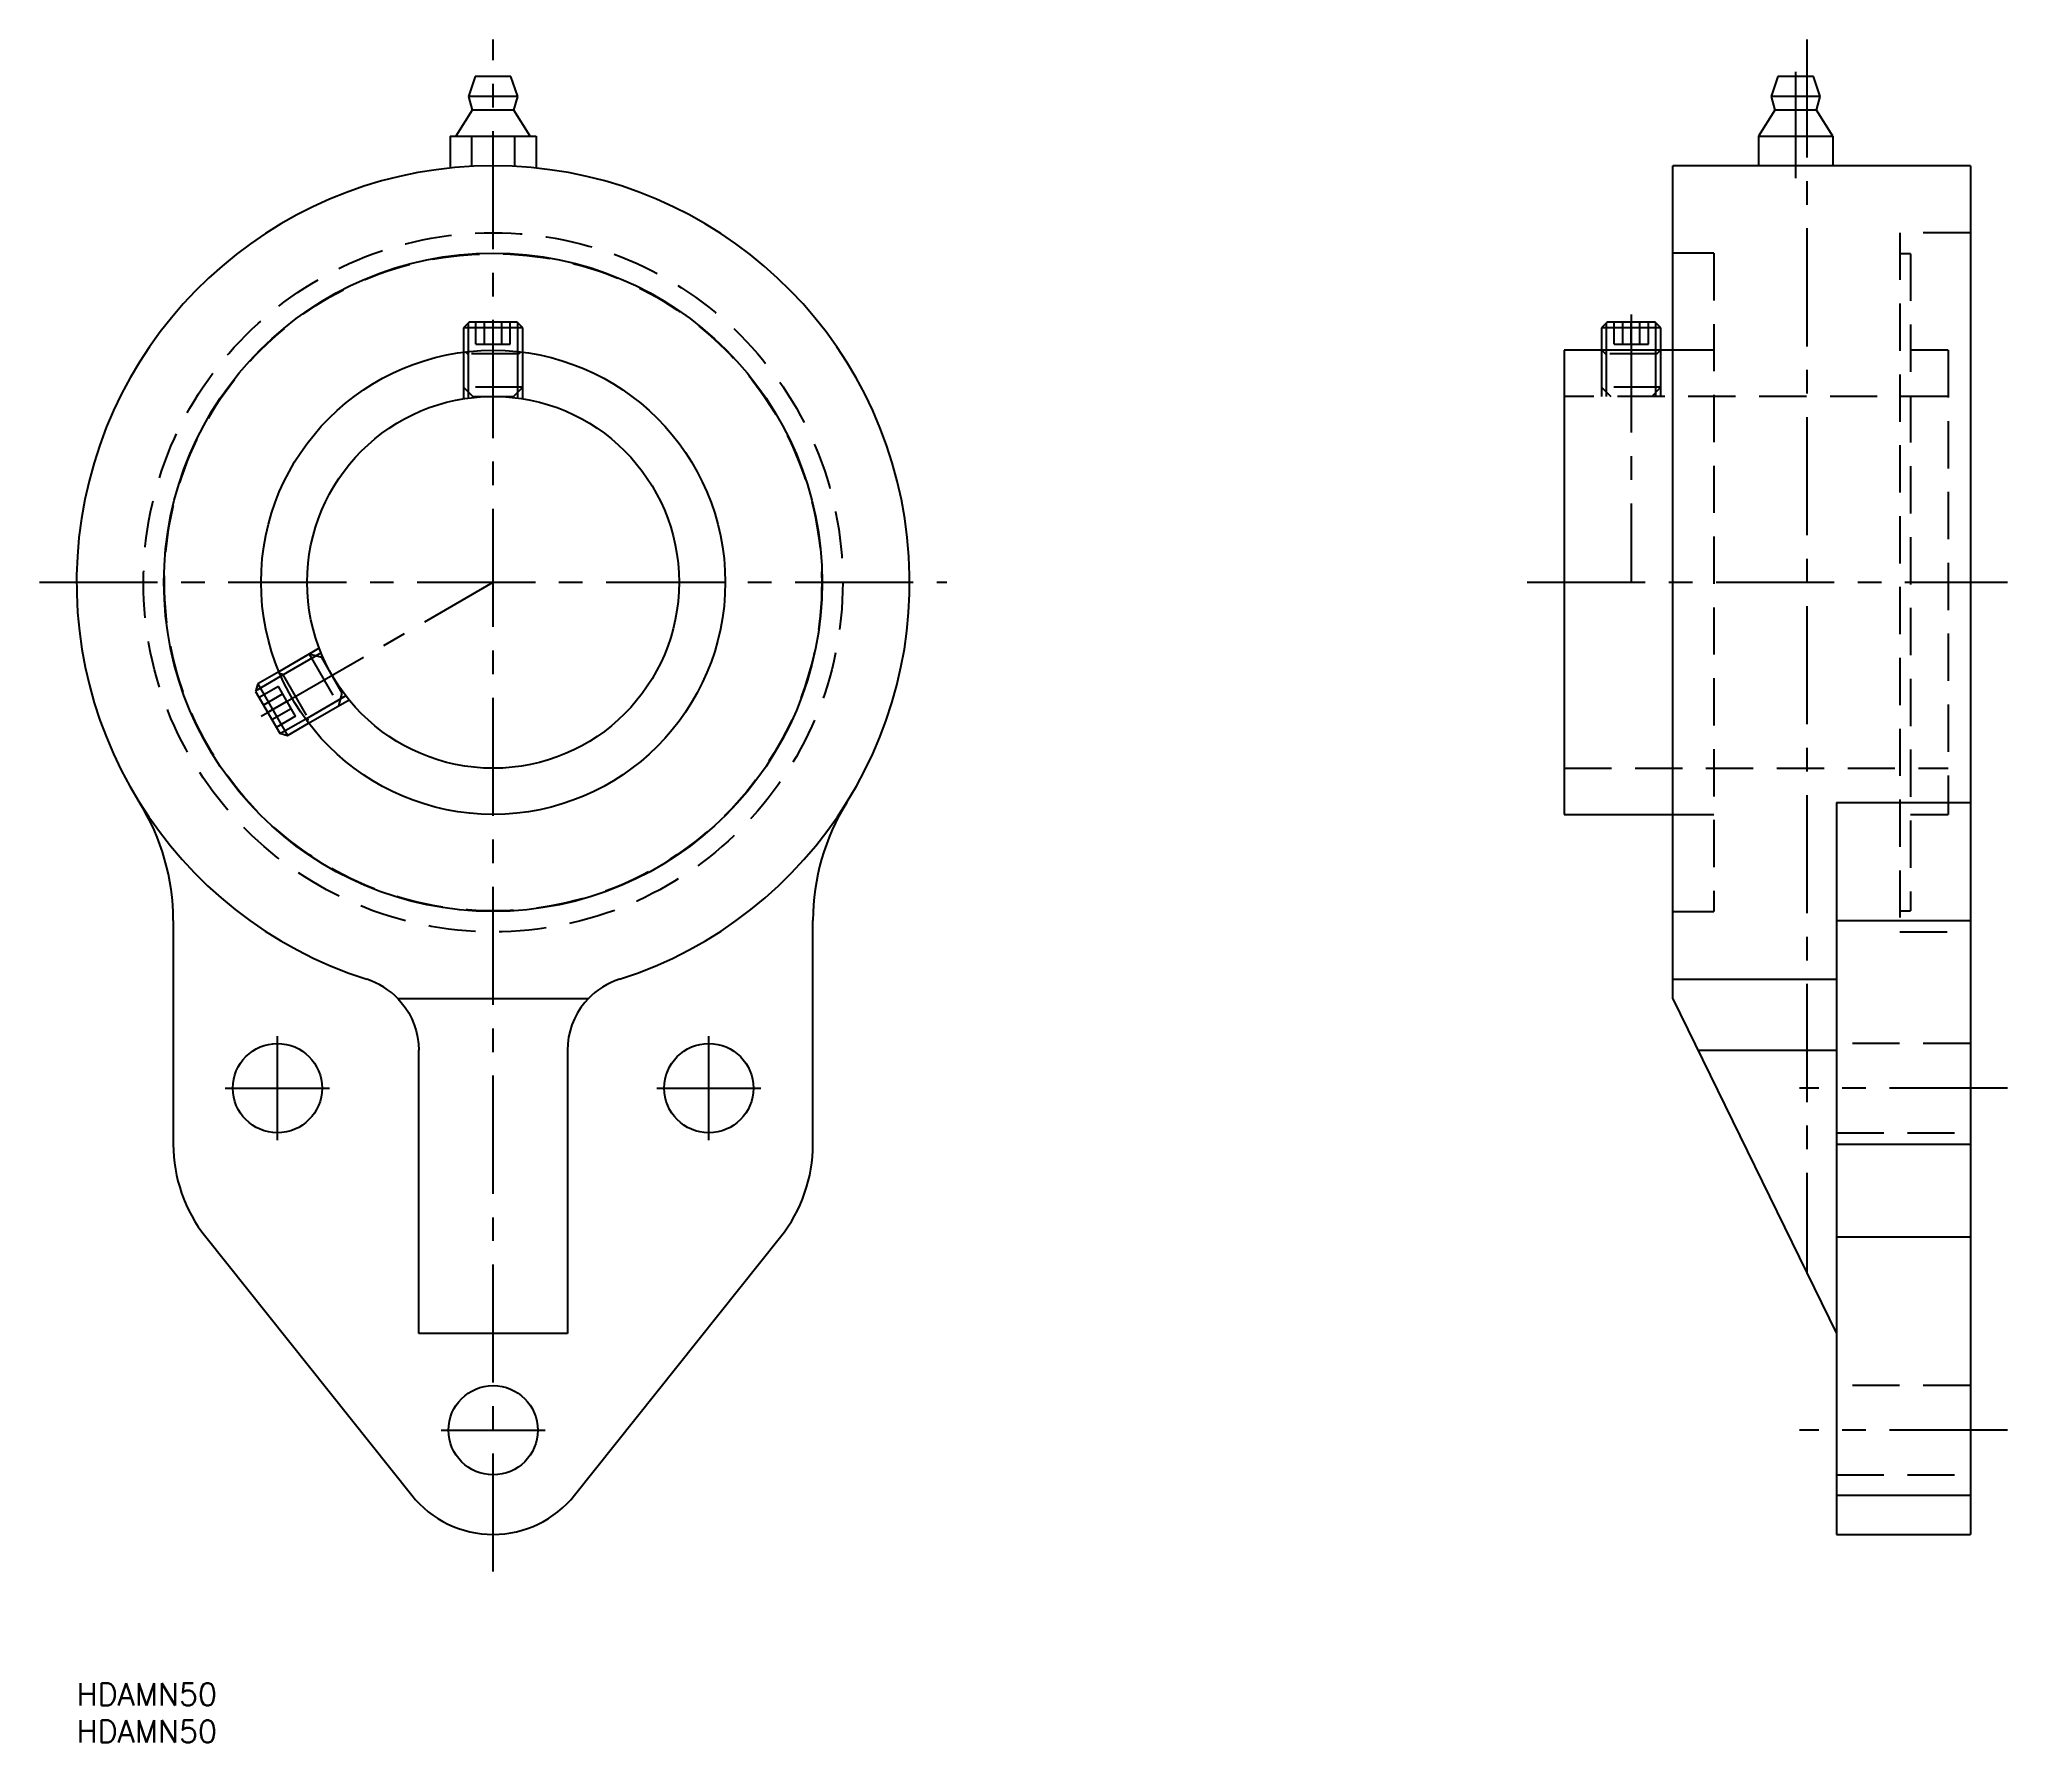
# Model space of a CAD drawing. Extents: x -5 to 260, y -8 to 221.
import ezdxf

# ---------------------------------------------------------------- set-up
doc = ezdxf.new("R2010")
doc.units = 0
doc.header["$LTSCALE"] = 0.5
doc.linetypes.add('CENTER', pattern=[50.8, 31.75, -6.35, 6.35, -6.35])
doc.linetypes.add('DASHED', pattern=[19.05, 12.7, -6.35])
for name, color, linetype in [('MSM_CENTER', 1, 'CENTER'), ('MSM_CONTINUOUS', 7, 'CONTINUOUS'), ('MSM_DASHED', 4, 'DASHED'), ('MSM_NARROW', 5, 'CONTINUOUS'), ('MSM_PART_NUMBER', 7, 'CONTINUOUS')]:
    doc.layers.add(name, color=color, linetype=linetype)
doc.styles.get("Standard").update_dxf_attribs({"font": 'txt.shx', "height": 3, "bigfont": 'bigfont.shx'})

msp = doc.modelspace()

# ---------------------------------------------------------------- linework, layer by layer
at = {"layer": 'MSM_CENTER'}
for p, q in [((56, 15), (56, 221)), ((232.6, 221), (232.6, 55.18)), ((231.1, 216.65), (231.1, 202.35)), ((209, 184), (209, 148)), ((-5, 148), (117, 148)), ((24.82, 130), (56, 148)), ((195, 148), (259.6, 148)), ((27, 73), (27, 87)), ((85, 73), (85, 87)), ((20, 80), (34, 80)), ((78, 80), (92, 80)), ((259.6, 80), (231.6, 80)), ((49, 34), (63, 34)), ((259.6, 34), (231.6, 34))]:
    msp.add_line(p, q, dxfattribs=at)
at = {"layer": 'MSM_CONTINUOUS'}
for p, q in [((53.6, 216), (52.7, 213.3)), ((58.4, 216), (53.6, 216)), ((59.3, 213.3), (58.4, 216)), ((228.7, 216), (227.8, 213.3)), ((233.5, 216), (228.7, 216)), ((234.4, 213.3), (233.5, 216)), ((52.7, 213.3), (53.2, 211.5)), ((59.3, 213.3), (52.7, 213.3)), ((58.8, 211.5), (59.3, 213.3)), ((227.8, 213.3), (228.3, 211.5)), ((234.4, 213.3), (227.8, 213.3)), ((233.9, 211.5), (234.4, 213.3)), ((53.2, 211.5), (51, 208)), ((58.8, 211.5), (53.2, 211.5)), ((61, 208), (58.8, 211.5)), ((228.3, 211.5), (226.1, 208)), ((233.9, 211.5), (228.3, 211.5)), ((236.1, 208), (233.9, 211.5)), ((50.23, 208), (61.77, 208)), ((50.23, 208), (50.23, 203.7)), ((53.11, 208), (53.11, 203.93)), ((58.89, 208), (58.89, 203.93)), ((61.77, 208), (61.77, 203.7)), ((226.1, 208), (236.1, 208)), ((226.1, 208), (226.1, 204)), ((231.1, 208), (231.1, 204)), ((236.1, 208), (236.1, 204)), ((214.6, 92), (214.6, 204)), ((254.6, 204), (214.6, 204)), ((254.6, 204), (254.6, 20)), ((52.77, 183), (52, 182.23)), ((59.23, 183), (52.77, 183)), ((60, 182.23), (59.23, 183)), ((205.77, 183), (205, 182.23)), ((212.23, 183), (205.77, 183)), ((213, 182.23), (212.23, 183)), ((52, 182.23), (52, 178.97)), ((60, 182.23), (52, 182.23)), ((60, 178.97), (60, 182.23)), ((205, 182.23), (205, 179.25)), ((213, 182.23), (205, 182.23)), ((213, 179.25), (213, 182.23)), ((214.6, 179.2), (200, 179.2)), ((200, 179.2), (200, 116.8)), ((27.18, 135.98), (24.35, 134.35)), ((24.35, 134.35), (24.07, 133.3)), ((24.07, 133.3), (27.31, 127.7)), ((24.35, 134.35), (28.35, 127.42)), ((27.31, 127.7), (28.35, 127.42)), ((28.35, 127.42), (31.18, 129.05)), ((200, 116.8), (214.6, 116.8)), ((236.6, 118.4), (236.6, 20)), ((13, 102.54), (13, 72.47)), ((99, 72.47), (99, 102.54)), ((68.76, 92), (43.24, 92)), ((43.24, 92), (43.66, 91.53)), ((43.66, 91.53), (44.19, 90.84)), ((44.19, 90.84), (44.66, 90.1)), ((44.66, 90.1), (45.06, 89.33)), ((67.34, 90.1), (66.94, 89.33)), ((67.81, 90.84), (67.34, 90.1)), ((68.34, 91.53), (67.81, 90.84)), ((68.76, 92), (68.34, 91.53)), ((214.6, 92), (236.6, 47)), ((45.06, 89.33), (45.4, 88.52)), ((45.4, 88.52), (45.66, 87.69)), ((45.66, 87.69), (45.85, 86.84)), ((66.34, 87.69), (66.15, 86.84)), ((66.6, 88.52), (66.34, 87.69)), ((66.94, 89.33), (66.6, 88.52)), ((45.85, 86.84), (45.96, 85.97)), ((45.96, 85.97), (46, 85.1)), ((46, 47), (46, 85.1)), ((66.04, 85.97), (66, 85.1)), ((66, 85.1), (66, 47)), ((66.15, 86.84), (66.04, 85.97)), ((17.36, 60.01), (45.05, 25.27)), ((66.95, 25.27), (94.64, 60.01)), ((66, 47), (46, 47)), ((236.6, 20), (254.6, 20))]:
    msp.add_line(p, q, dxfattribs=at)
for centre, radius in [((56, 148), 44.25), ((56, 148), 31.2), ((56, 148), 25), ((27, 80), 6), ((85, 80), 6), ((56, 34), 6)]:
    msp.add_circle(centre, radius, dxfattribs=at)
for centre, radius, start, end in [((56, 148), 56, 287.6397, 252.3603), ((-17, 102.54), 30, 360, 31.9146), ((129, 102.54), 30, 148.0854, 180), ((36, 85.1), 10, 43.6043, 72.3603), ((76, 85.1), 10, 107.6397, 136.3957), ((33, 72.47), 20, 180, 218.5636), ((79, 72.47), 20, 321.4364, 360), ((56, 34), 14, 218.5636, 321.4364)]:
    msp.add_arc(centre, radius, start, end, dxfattribs=at)
at = {"layer": 'MSM_DASHED'}
for p, q in [((254.6, 195), (245.1, 195)), ((245.1, 195), (245.1, 101)), ((220.1, 192.25), (214.6, 192.25)), ((220.1, 192.25), (220.1, 103.75)), ((246.53, 192.18), (245.1, 192.18)), ((246.53, 192.18), (246.53, 103.82)), ((53.69, 180), (53.69, 183)), ((54.85, 180), (54.85, 183)), ((56, 180), (56, 183)), ((57.15, 180), (57.15, 183)), ((58.31, 180), (58.31, 183)), ((206.69, 180), (206.69, 183)), ((207.85, 180), (207.85, 183)), ((209, 180), (209, 183)), ((210.15, 180), (210.15, 183)), ((211.31, 180), (211.31, 183)), ((53.69, 180), (58.31, 180)), ((206.69, 180), (211.31, 180)), ((52, 178.97), (52, 172.68)), ((52.25, 179), (52.54, 178.71)), ((59.46, 178.71), (52.54, 178.71)), ((52.68, 172.75), (52.68, 179.02)), ((59.32, 172.75), (59.32, 179.02)), ((59.46, 178.71), (59.75, 179)), ((60, 172.68), (60, 178.97)), ((205, 179.25), (205, 173)), ((205, 179.25), (205.54, 178.71)), ((212.46, 178.71), (205.54, 178.71)), ((205.68, 173), (205.68, 179.2)), ((212.32, 173), (212.32, 179.2)), ((212.46, 178.71), (213, 179.25)), ((213, 173), (213, 179.25)), ((220.1, 179.2), (214.6, 179.2)), ((251.6, 179.2), (246.53, 179.2)), ((251.6, 179.2), (251.6, 116.8)), ((60, 174.25), (52, 174.25)), ((52, 174.25), (53.25, 173)), ((53.25, 173), (58.75, 173)), ((58.75, 173), (60, 174.25)), ((251.6, 173), (200, 173)), ((213, 174.25), (205, 174.25)), ((205, 174.25), (206.25, 173)), ((211.75, 173), (213, 174.25)), ((32.63, 139.13), (27.18, 135.98)), ((32.9, 138.5), (27.47, 135.37)), ((31.27, 138.34), (35.27, 131.41)), ((32.97, 137.88), (31.27, 138.34)), ((35.72, 133.12), (32.97, 137.88)), ((27.68, 135.64), (27.27, 135.75)), ((27.68, 135.64), (31.13, 129.65)), ((27.13, 134), (24.53, 132.5)), ((27.71, 133), (25.11, 131.5)), ((29.44, 130), (27.13, 134)), ((36.22, 132.75), (30.8, 129.61)), ((35.27, 131.41), (35.72, 133.12)), ((28.29, 132), (25.69, 130.5)), ((28.86, 131), (26.27, 129.5)), ((29.44, 130), (26.84, 128.5)), ((31.18, 129.05), (36.63, 132.2)), ((31.03, 129.25), (31.13, 129.65)), ((200, 123), (251.6, 123)), ((214.6, 116.8), (220.1, 116.8)), ((246.53, 116.8), (251.6, 116.8)), ((214.6, 103.75), (220.1, 103.75)), ((245.1, 103.82), (246.53, 103.82)), ((245.1, 101), (254.6, 101)), ((254.6, 86), (236.6, 86)), ((236.6, 74), (254.6, 74)), ((254.6, 40), (236.6, 40)), ((236.6, 28), (254.6, 28))]:
    msp.add_line(p, q, dxfattribs=at)
for radius in [47, 44.18]:
    msp.add_circle((56, 148), radius, dxfattribs=at)
at = {"layer": 'MSM_NARROW'}
for p, q in [((52.68, 179.02), (52.68, 182.91)), ((59.32, 179.02), (59.32, 182.91)), ((205.68, 179.2), (205.68, 182.91)), ((212.32, 179.2), (212.32, 182.91)), ((27.47, 135.37), (24.11, 133.42)), ((30.8, 129.61), (27.43, 127.67)), ((236.6, 118.4), (254.6, 118.4)), ((236.6, 102.54), (254.6, 102.54)), ((214.6, 94.63), (236.6, 94.63)), ((217.97, 85.1), (236.6, 85.1)), ((236.6, 72.47), (254.6, 72.47)), ((236.6, 60.01), (254.6, 60.01)), ((236.6, 25.27), (254.6, 25.27))]:
    msp.add_line(p, q, dxfattribs=at)

# ---------------------------------------------------------------- texts
at = {"layer": 'MSM_PART_NUMBER'}
for p in [(0, -3), (0, -8)]:
    msp.add_text('HDAMN50', height=3, dxfattribs=at).set_placement(p)

doc.saveas('drawing.dxf')
